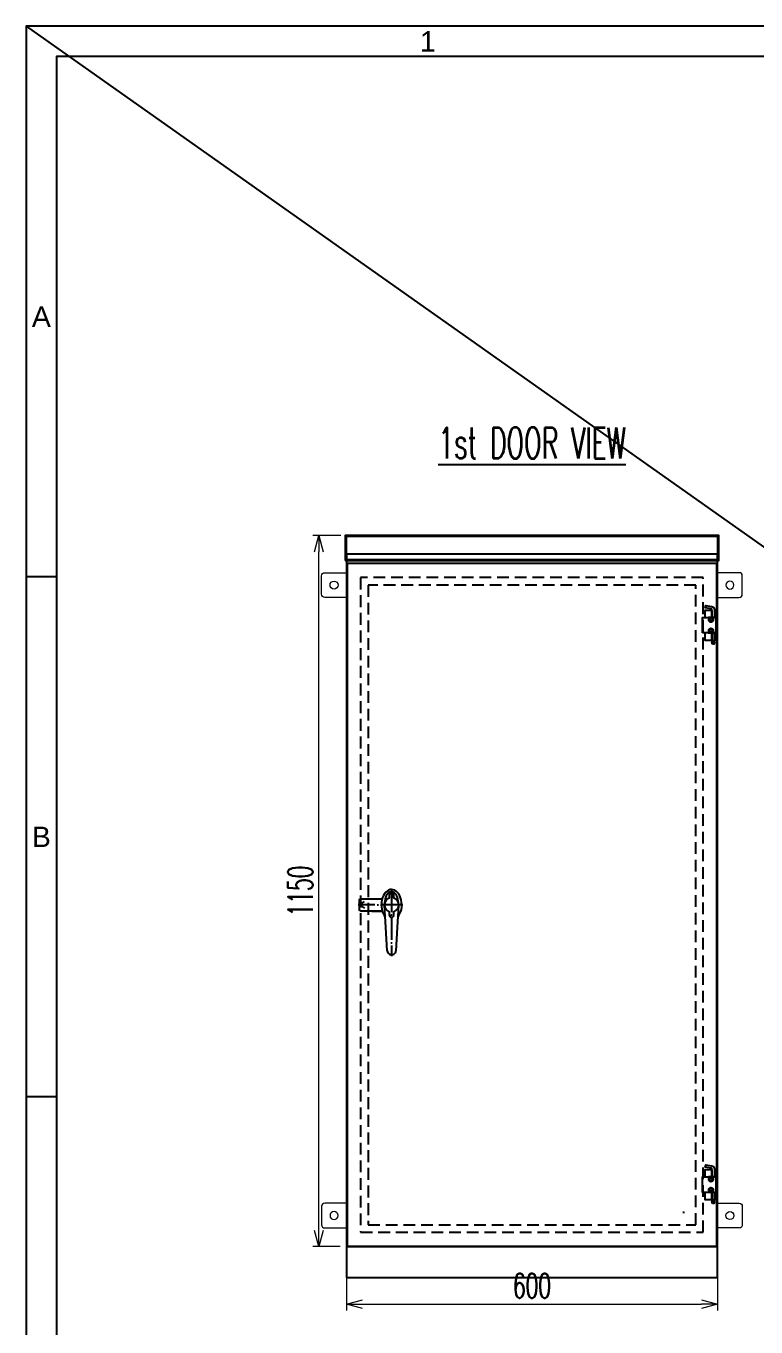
# Model space of a CAD drawing. Header units: millimetres. Extents: x -208796 to -83323, y 30910 to 103951.
# Drawn here: x -113374 to -112194, y 39200 to 41305 of the extents above; entities that cross this region are included whole.
import ezdxf
from ezdxf.enums import TextEntityAlignment as Align

# ---------------------------------------------------------------- set-up
doc = ezdxf.new("R2010")
doc.units = ezdxf.units.MM
doc.header["$LTSCALE"] = 3
doc.linetypes.add('ACAD_ISO04W100', pattern=[30, 24, -3, 0, -3])
doc.linetypes.add('HIDDEN', pattern=[9.525, 6.35, -3.175])
doc.layers.add('0 TĂNG CỨNG', color=7, linetype='Continuous', lineweight=15)
for name, color, linetype in [('@.TEXT', 7, 'Continuous'), ('@.VISIBLE', 7, 'Continuous'), ('centerline', 6, 'ACAD_ISO04W100'), ('dim', 7, 'Continuous'), ('EQUIPMENT', 4, 'Continuous'), ('equipments', 2, 'Continuous')]:
    doc.layers.add(name, color=color, linetype=linetype)
doc.styles.add('Ann_w01', font='romans.shx', dxfattribs={"width": 0.6, "bigfont": 'chineset.shx'})
doc.styles.add('Arial', font='arial.ttf')
doc.dimstyles.new('Dim 01_SC20', dxfattribs={"dimscale": 20, "dimtxt": 2, "dimasz": 1.3, "dimexe": 0.5, "dimexo": 0.5, "dimgap": 0.5, "dimtad": 1, "dimdec": 1, "dimzin": 12, "dimdsep": 46, "dimtxsty": 'Ann_w01', "dimblk": 'OPEN30', "dimcen": 1.5, "dimclrd": 6, "dimclre": 6, "dimclrt": 3, "dimadec": 1, "dimazin": 3, "dimtm": 1e-09, "dimtfac": 1, "dimtdec": 1, "dimtix": 1, "dimtmove": 0, "dimatfit": 3, "dimldrblk": 'OPEN30', "dimfxl": 0, "dimtolj": 1, "dimlwd": 20, "dimlwe": 20, "dimarcsym": 0})

# ---------------------------------------------------------------- blocks, each defined once
blk = doc.blocks.new('HL036-1 Front')
at = {"layer": 'EQUIPMENT', "linetype": 'Continuous'}
for points in [[(4.7, 24), (-6.8, 24), (-6.8, 12.5)], [(4.7, 12.5), (4.7, 25.5), (4.5, 25.9), (4.2, 26.3), (3.8, 26.5), (-6, 28.2), (-5.7, 30.1), (-5.3, 32.1), (-6, 28.2)], [(-5.3, 32.1), (4.5, 30.4), (5.9, 29.9), (7, 29.2), (7.9, 28.1), (8.4, 26.8), (8.6, 25.5), (8.6, 12.5)], [(8.6, 24), (9.7, 24), (9.7, 12.6), (-1, 12.6), (-1, 12.5)], [(4.6, 24), (4.6, 12.6)], [(-6.8, -12.5), (-6.8, -24), (4.7, -24)], [(8.6, -24), (9.7, -24), (9.7, -12.6), (-1, -12.6), (-1, -12.5)], [(4.6, -24), (4.6, -12.6)], [(4.7, -12.5), (4.7, -24.5), (8.6, -24.5), (8.6, -12.5)], [(8.7, -24), (8.7, -12.6)], [(8.6, -27.5), (8.6, -25.2), (4.7, -25.2), (4.7, -27.5)], [(5.2, -24.5), (5.2, -24.5)], [(5.2, -25.1), (5.2, -25.2)], [(8.1, -24.5), (8.1, -24.5)], [(8.1, -25.1), (8.1, -25.2)]]:
    blk.add_lwpolyline(points, dxfattribs=at)
at = {"layer": 'EQUIPMENT', "color": 8, "linetype": 'Continuous'}
blk.add_lwpolyline([(-10.8, -12.5), (-10.8, 12.5), (10.8, 12.5), (10.8, -12.5)], close=True, dxfattribs=at)
at = {"layer": 'EQUIPMENT', "linetype": 'Continuous'}
for points in [[(4.3, -24.5), (9, -24.5), (9, -25.1), (4.3, -25.1)], [(5.6, -30.5), (4.7, -27.5), (8.6, -27.5), (7.7, -30.5)]]:
    blk.add_lwpolyline(points, close=True, dxfattribs=at)
at = {"layer": 'EQUIPMENT', "color": 8, "linetype": 'Continuous'}
for centre, radius in [((3.2, 8.5), 3.75), ((3.2, 8.5), 2.25), ((3.2, -8.5), 3.75), ((3.2, -8.5), 2.25)]:
    blk.add_circle(centre, radius, dxfattribs=at)
blk = doc.blocks.new('MS308-2-1 Front')
at = {"layer": 'centerline', "ltscale": 0.5}
for points in [[(0, 24.5), (0, -82.7)], [(18.3, 0), (-54, 0)]]:
    blk.add_lwpolyline(points, dxfattribs=at)
at = {"layer": 'EQUIPMENT'}
for p, q in [((-52, 7.5), (-51.9, 8.5)), ((-52, -7.5), (-52, 7.5)), ((-52, 0), (-43.9, 5.3)), ((-51.9, 8.5), (-51.3, 9.2)), ((-51.3, 9.2), (-50.5, 9.8)), ((-50.5, 9.8), (-49.6, 9.9)), ((-49.6, 9.9), (-15.1, 9.9)), ((-52, 0), (-43.9, -5.3)), ((-51.9, -8.5), (-52, -7.5)), ((-51.3, -9.3), (-51.9, -8.5)), ((-50.5, -9.8), (-51.3, -9.3)), ((-49.6, -10.1), (-50.5, -9.8)), ((-15.1, -10.1), (-49.6, -10.1)), ((-10.4, -17.5), (-10.4, -17.5))]:
    blk.add_line(p, q, dxfattribs=at)
for points in [[(11.4, -0.1), (11.3, 3.2), (10.9, 6.3), (10.3, 9.3), (9.5, 12), (8.4, 14.5), (7.2, 16.7), (5.7, 18.5), (4.1, 20), (2.5, 20.8), (0.8, 21.3), (-1, 21.3), (-2.7, 20.8), (-4.2, 20), (-5.8, 18.5), (-7.3, 16.7), (-8.5, 14.5), (-9.6, 12), (-10.4, 9.3), (-11, 6.3), (-11.4, 3.2), (-11.5, -0.1)], [(-37.1, 9.9), (-37, 9.9)], [(-32, 9.9), (-32, 9.9)], [(-32.2, -10.1), (-32.2, -10.1)], [(-31.8, -10.1), (-15.1, -10.1)], [(-7, -74), (-9.1, -36.7), (-11.5, -0.1)], [(11.4, -0.1), (9, -36.7), (7, -74)], [(-7, -74), (-6.8, -75.8), (-6.1, -77.4), (-5, -78.7), (-3.6, -79.8), (-2.1, -80.4), (0, -80.7)], [(0, -80.7), (1.9, -80.4), (3.5, -79.8), (4.8, -78.7), (5.9, -77.4), (6.7, -75.8), (7, -74)]]:
    blk.add_lwpolyline(points, dxfattribs=at)
at = {"layer": 'EQUIPMENT', "color": 8}
blk.add_lwpolyline([(3.8, 10.9), (3.8, 16.2, 1), (-3.8, 16.2), (-3.8, 10.9, 0.712879), (-3.8, -10.9), (-3.8, -16.2, 1), (3.8, -16.2), (3.8, -10.9, 0.712879)], format="xyb", close=True, dxfattribs=at)
at = {"layer": 'EQUIPMENT'}
blk.add_ellipse((0, 0), major_axis=(0, 25), ratio=0.66, start_param=3.799731, end_param=8.756524, dxfattribs=at)
blk = doc.blocks.new('tai treo')
at = {"layer": '0 TĂNG CỨNG'}
blk.add_lwpolyline([(20, -20), (-20, -20), (-20, 15, -0.414214), (-15, 20), (15, 20, -0.414214), (20, 15)], format="xyb", close=True, dxfattribs=at)
blk.add_circle((0, 0), 6.5, dxfattribs=at)
blk = doc.blocks.new('_Open30')
at = {"color": 0, "linetype": 'ByBlock', "lineweight": -2}
for p, q in [((-1, 0.268), (0, 0)), ((0, 0), (-1, -0.268)), ((0, 0), (-1, 0))]:
    blk.add_line(p, q, dxfattribs=at)
blk = doc.blocks.new('*D110')
at = {"layer": '@.VISIBLE', "color": 6, "lineweight": 20}
for p, q in [((269.1, 1288.5), (269.1, 1195)), ((869.1, 1288.5), (869.1, 1195)), ((295.1, 1205), (843.1, 1205))]:
    blk.add_line(p, q, dxfattribs=at)
at = {"layer": 'Defpoints', "color": 0}
for p in [(269.1, 1298.5), (869.1, 1298.5), (869.1, 1205)]:
    blk.add_point(p, dxfattribs=at)
at = {"layer": '@.VISIBLE', "color": 6, "lineweight": 20, "xscale": 26, "yscale": 26, "zscale": 26, "rotation": 180}
blk.add_blockref('_Open30', (269.1, 1205), dxfattribs=at)
at = {"layer": '@.VISIBLE', "color": 6, "lineweight": 20, "xscale": 26, "yscale": 26, "zscale": 26}
blk.add_blockref('_Open30', (869.1, 1205), dxfattribs=at)
at = {"layer": '@.VISIBLE', "color": 3, "insert": (569.1, 1235), "char_height": 40, "attachment_point": 5, "style": 'Ann_w01'}
blk.add_mtext('\\A1;600', dxfattribs=at)
blk = doc.blocks.new('*D124')
at = {"layer": '@.VISIBLE', "color": 6, "lineweight": 20}
for p, q in [((260.1, 2448.5), (214.6, 2448.5)), ((224.6, 1324.5), (224.6, 2422.5)), ((259.1, 1298.5), (214.6, 1298.5))]:
    blk.add_line(p, q, dxfattribs=at)
at = {"layer": 'Defpoints', "color": 0}
for p in [(224.6, 2448.5), (270.1, 2448.5), (269.1, 1298.5)]:
    blk.add_point(p, dxfattribs=at)
at = {"layer": '@.VISIBLE', "color": 6, "lineweight": 20, "xscale": 26, "yscale": 26, "zscale": 26}
for p, rotation in [((224.6, 2448.5), 90), ((224.6, 1298.5), 270)]:
    blk.add_blockref('_Open30', p, dxfattribs=dict(at, rotation=rotation))
at = {"layer": '@.VISIBLE', "color": 3, "insert": (194.6, 1873.5), "char_height": 40, "attachment_point": 5, "rotation": 90, "style": 'Ann_w01'}
blk.add_mtext('\\A1;1150', dxfattribs=at)
blk = doc.blocks.new('KHUNG BAN VE (Made by Tung)')
at = {"layer": '@.VISIBLE', "color": 8}
for p, q in [((3, 156), (0, 156)), ((3, 105), (0, 105))]:
    blk.add_line(p, q, dxfattribs=at)
for points in [[(0, 0), (297, 0), (297, 210), (0, 210)], [(3, 3), (294, 3), (294, 207), (3, 207)]]:
    blk.add_lwpolyline(points, close=True, dxfattribs=at)
at = {"layer": '@.TEXT', "color": 1, "style": 'Arial'}
for s, p in [('1', (39.375, 208.5)), ('A', (1.5, 181.5)), ('B', (1.5, 130.5))]:
    blk.add_text(s, height=2, dxfattribs=at).set_placement(p, align=Align.MIDDLE_CENTER)
for tag, height, p in [('DESIGNER_NAME', 2, (38, 15.5)), ('PROJECT_CODE', 2, (258.5, 15.5)), ('SCALE', 2, (289, 15.5)), ('APPROVED_NAME', 2, (38, 10.5)), ('CUSTOMER_NAME', 2, (258.5, 10.5)), ('PAGE', 2, (289, 10.5)), ('DRAWING_NAME', 4, (173, 8)), ('TOTAL', 2, (289, 5.5))]:
    blk.add_attdef(tag, text='', height=height, dxfattribs=at).set_placement(p, align=Align.MIDDLE_CENTER)
blk = doc.blocks.new('*U111')
at = {"layer": '@.VISIBLE'}
blk.add_line((815.12, 1353.52), (813.12, 1353.52), dxfattribs=at)
at = {"layer": '@.VISIBLE', "color": 1}
for points in [[(267.12, 2408.52), (871.12, 2408.52), (871.12, 2448.52), (267.12, 2448.52)], [(268.62, 2410.02), (869.62, 2410.02), (869.62, 2447.02), (268.62, 2447.02)]]:
    blk.add_lwpolyline(points, close=True, dxfattribs=at)
at = {"layer": '@.VISIBLE'}
blk.add_lwpolyline([(269.12, 1298.52), (869.12, 1298.52), (869.12, 2418.52), (269.12, 2418.52)], close=True, dxfattribs=at)
at = {"layer": '@.VISIBLE', "color": 4}
blk.add_lwpolyline([(270.12, 1298.52), (868.12, 1298.52), (868.12, 2403.52), (270.12, 2403.52)], close=True, dxfattribs=at)
at = {"layer": '@.VISIBLE', "color": 8, "linetype": 'HIDDEN'}
for points in [[(292.12, 1321.52), (846.12, 1321.52), (846.12, 2380.52), (292.12, 2380.52)], [(304.12, 1333.52), (834.12, 1333.52), (834.12, 2368.52), (304.12, 2368.52)]]:
    blk.add_lwpolyline(points, close=True, dxfattribs=at)
at = {"layer": '@.VISIBLE'}
blk.add_lwpolyline([(814.12, 1354.52), (814.12, 1352.52)], dxfattribs=at)
for p, rotation in [((249.12, 2368.52), 90.00000000000001), ((889.12, 1348.52), 270)]:
    blk.add_blockref('tai treo', p, dxfattribs=dict(rotation=rotation))
at = {"xscale": -1}
for p, rotation in [((889.12, 2368.52), 270), ((249.12, 1348.52), 90)]:
    blk.add_blockref('tai treo', p, dxfattribs=dict(at, rotation=rotation))
at = {"layer": 'equipments'}
for name, p in [('HL036-1 Front', (855.32, 2303.52)), ('MS308-2-1 Front', (342.12, 1851.02)), ('HL036-1 Front', (855.32, 1398.52))]:
    blk.add_blockref(name, p, dxfattribs=at)
at = {"layer": 'dim', "color": 2, "insert": (569.12, 2598.52), "char_height": 50, "attachment_point": 5, "style": 'Ann_w01'}
blk.add_mtext('\\A1;{\\L1st DOOR VIEW}', dxfattribs=at)
at = {"layer": '@.VISIBLE'}
dim = blk.add_linear_dim(base=(224.63, 2448.52), p1=(269.12, 1298.52), p2=(270.11, 2448.52), angle=90, dimstyle='Dim 01_SC20', dxfattribs=at)
dim.commit()
dim.dimension.update_dxf_attribs({"geometry": '*D124', "text_midpoint": (194.63, 1873.52)})
dim = blk.add_linear_dim(base=(869.12, 1204.96), p1=(269.12, 1298.52), p2=(869.12, 1298.52), dimstyle='Dim 01_SC20', dxfattribs=at)
dim.commit()
dim.dimension.update_dxf_attribs({"geometry": '*D110', "text_midpoint": (569.12, 1234.96)})

msp = doc.modelspace()

# ---------------------------------------------------------------- linework, layer by layer
msp.add_line((-113374.41, 41304.83), (-108473.91, 37839.83))
at = {"layer": '@.VISIBLE', "color": 5}
msp.add_lwpolyline([(-112856.5, 39280.41), (-112256.5, 39280.41), (-112256.5, 39330.41), (-112856.5, 39330.41)], close=True, dxfattribs=at)

# ---------------------------------------------------------------- block references
at = {"layer": '@.VISIBLE', "xscale": 16.5, "yscale": 16.5, "zscale": 16.5}
msp.add_blockref('KHUNG BAN VE (Made by Tung)', (-113374.41, 37839.83), dxfattribs=at)
at = {"layer": '@.VISIBLE'}
msp.add_blockref('*U111', (-113125.62, 38031.89), dxfattribs=at)

doc.saveas('drawing.dxf')
